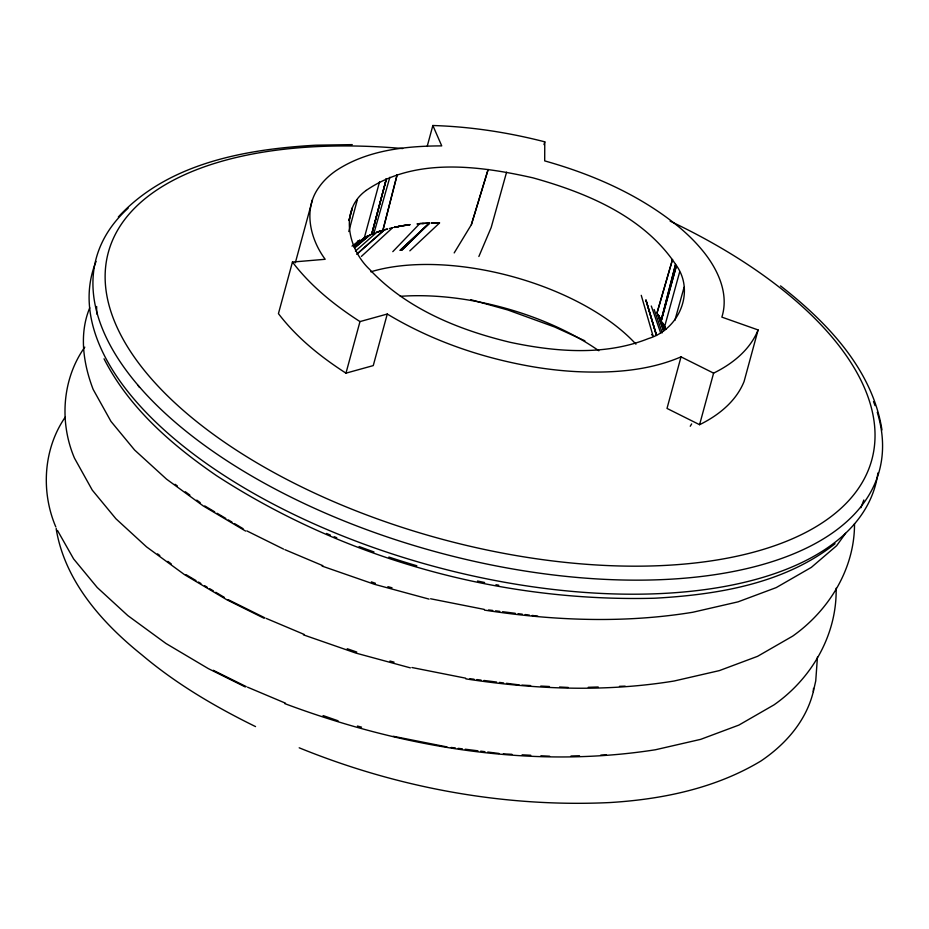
<?xml version="1.0" encoding="UTF-8"?>
<svg xmlns="http://www.w3.org/2000/svg" width="929" height="929" viewBox="0 0 929 929"><rect width="100%" height="100%" fill="white"/><g stroke="black" fill="none" stroke-linecap="round" stroke-linejoin="round"><path stroke-width="1.39" d="M427.177 146.422L432.856 125.508C470.62 126.634 508.186 132.429 544.766 141.823L544.696 160.891C592.76 174.397 639.721 194.893 678.6 226.699A208.665 99.879 15.2 0 1 701.813 249.692C717.153 267.958 729.462 292.972 721.868 317.126L758.099 329.946L744.083 381.505C736.093 401.409 718.384 415.495 699.583 424.692L667.01 408.423L681.027 356.864L713.6 373.133C732.4 363.936 750.098 349.85 758.099 329.946M56.239 528.392L56.228 529.182C64.937 581.264 102.085 622.953 142.009 654.98C176.289 683.965 215.331 706.853 255.545 726.583M299.196 747.81C397.194 787.711 504.075 807.568 609.865 802.551C662.284 799.346 715.411 788.396 760.863 761.037C785.528 744.408 806.093 721.113 813.305 691.675L813.514 688.366M817.45 656.977L815.743 680.887L813.305 691.675M836.123 588.231C837.157 634.739 811.644 678.576 773.985 704.879L738.869 725.096L700.675 739.356L655.479 749.749C530.645 769.282 402.222 747.543 284.727 703.601M854.506 523.689C854.773 568.78 828.854 610.55 792.669 636.133L757.553 656.338L719.36 670.61L674.164 681.003C605.162 692.279 534.698 689.446 465.812 678.867M664.699 329.609L660.705 319.077L661.274 319.959L675.58 264.312C643.565 216.364 586.454 192.744 532.898 177.834C478.772 165.629 414.52 157.117 366.165 190.433M661.274 319.959L675.569 264.335C695.612 291.091 679.366 329.272 648.547 338.528C604.686 356.074 555.496 351.894 510.276 342.337C458.682 329.958 406.321 308.8 369.498 269.282C348.224 249.135 338.934 209.942 366.154 190.457M354.437 247.706L369.812 235.002L371.739 234.236L386.418 178.693L371.751 234.305L374.921 232.993L370.601 234.689M386.418 178.693L371.658 234.271M432.856 125.508L441.739 145.888C405.45 146.004 366.92 150.15 335.961 170.704A205.448 98.346 15.2 0 0 319.053 187.159C302.877 208.944 310.089 239.008 325.185 259.284L292.449 262.059L278.433 313.619C296.757 337.691 320.668 356.864 345.971 373.156L373.261 365.596L387.265 314.037C432.206 341.129 482.732 358.292 534.372 367.013A208.665 99.879 15.2 0 0 576.468 371.623C611.735 373.284 648.221 370.95 681.027 356.864M348.793 231.53L357.386 199.584M295.329 262.802L312.434 199.863M379.543 181.829L364.365 237.673L353.543 246.452M345.971 373.156L359.987 321.585L387.265 314.037M543.999 144.622L544.766 141.823M699.583 424.692L713.6 373.133M661.436 320.215L676.393 265.857L661.367 320.029M679.587 272.174L664.665 326.474L665.838 329.481M506.584 172.179L491.174 227.535L478.865 256.497M674.849 320.447L684.081 287.293M373.864 233.493L389.843 177.276M471.351 224.69L488.155 169.45L471.363 224.679L454.188 252.92M89.753 307.789C78.872 333.941 83.273 363.669 93.155 389.402L110.969 421.406L134.6 450.019L166.546 479.155L203.3 505.968L245.616 531.074M860.928 507.722L863.831 500.011M690.247 426.237L691.652 423.914M84.794 347.144C62.15 378.811 59.224 422.463 74.483 458.148L92.296 490.152L115.916 518.765L146.527 546.867L184.616 574.726L226.943 599.832L263.929 618.18M65.297 417.063C43.396 448.637 40.725 491.638 55.798 526.906M845.564 533.327L836.634 545.706L811.342 567.375L776.226 587.592L738.032 601.853L692.837 612.246C623.847 623.533 553.382 620.7 484.485 610.109M359.895 240.123L352.021 246.127M392.804 251.654L419.803 223.564L416.982 223.947M118.32 216.98C167.975 162.935 245.709 149.209 315.709 145.203L352.254 144.622M402.002 250.145L429.57 223.018L400.085 250.284M359.593 240.332L357.398 241.563L358.64 240.832M401.572 250.156L429.57 223.018L400.271 250.273M409.863 250.83L439.638 222.879M361.404 256.404L392.723 227.605M357.711 253.408L384.618 229.672L387.567 229.022L376.988 232.145L355.435 251.132M356.701 254.325L384.618 229.672L381.238 230.856M354.704 247.904L369.812 235.002M353.844 246.731L365.863 236.895L364.307 237.673L368.65 235.583L364.551 237.534M835.078 543.732C784.633 583.54 718.465 594.572 655.979 598.148L653.97 598.241C501.172 602.12 346.622 559.618 218.106 476.682L216.352 475.543C171.679 444.84 128.98 407.831 104.036 358.791M389.367 228.534L391.968 227.802M382.283 230.462L383.247 230.16M395.452 227.129L394.86 227.245L401.096 225.991L394.186 227.396L396.114 226.955M395.766 227.048L394.86 227.245L401.096 225.991M394.186 227.396L399.156 226.362M406.484 225.155L401.258 225.91L407.634 225.027C403.174 225.747 414.334 223.912 408.377 224.911L409.201 224.772M405.172 225.364L407.099 225.085M401.258 225.91L408.249 224.957M423.369 223.494L429.14 223.065L419.931 223.552L423.369 223.494L422.3 223.506M431.753 223.076L439.266 222.914L431.242 223.076L432.763 223.03M433.077 223.03L435.051 222.96M588.254 687.309L598.195 686.995M619.48 686.322L625.159 686.148M570.998 756.009L579.51 755.741M600.796 755.08L606.474 754.894M521.959 685.126L530.645 685.567M540.771 686.078L549.457 686.508M559.583 687.019L568.269 687.46M503.286 753.884L511.96 754.313M522.098 754.824L530.784 755.265M540.91 755.776L549.596 756.206M488.526 609.947L492.753 610.469M495.563 610.829L499.79 611.363M502.601 611.712L515.27 613.303M518.08 613.651L522.307 614.185M525.117 614.545L529.344 615.068M532.154 615.428L537.786 616.136M469.842 678.693L474.069 679.227M476.879 679.575L481.106 680.109M483.916 680.458L496.585 682.049M499.407 682.409L503.623 682.943M506.444 683.291L519.102 684.882M451.169 747.45L455.384 747.973M458.206 748.333L462.421 748.855M465.243 749.215L477.912 750.806M480.723 751.155L484.95 751.689M487.76 752.037L499.024 753.454M430.615 598.775L484.299 609.412M411.93 667.521L465.626 678.17M393.246 736.279L446.942 746.916M387.869 586.663L392.015 587.778M429.059 599.112L374.55 584.329L322.084 566.098M389.925 661.03L394.07 662.145M410.374 667.87L355.877 653.087L303.411 634.844M357.421 726.037L361.567 727.152M470.62 299.637L507.745 309.949L554.718 327.031L584.887 340.815M371.333 581.868L375.432 583.284M347.202 648.721L356.759 652.042M323.06 715.574L338.075 720.788M284.924 549.678L322.851 565.68M266.24 618.424L304.178 634.437M247.555 687.181L285.493 703.183M246.835 530.889L283.612 549.12M228.151 599.646L264.928 617.878M213.275 670.285L246.255 686.624M245.256 686.937L208.259 668.578L165.943 643.472L127.842 615.613L97.243 587.523L73.612 558.91L57.459 530.413M204.763 505.945L214.657 511.809M217.131 513.284L225.793 518.417M228.267 519.88L231.983 522.086M234.456 523.55L243.119 528.694M186.079 574.691L195.984 580.567M198.458 582.03L200.931 583.493M204.647 585.7L207.121 587.163M209.594 588.638L213.31 590.832M215.783 592.307L224.446 597.44M359.987 321.585C334.672 305.304 310.762 286.132 292.449 262.059M175.07 484.288L177.346 485.948M185.347 491.778L189.911 495.111M196.762 500.116L200.188 502.612M157.535 553.87L159.811 555.542M167.812 561.371L171.238 563.868M780.523 285.888C827.042 322.258 872.343 369.312 881.958 429.941M651.577 334.533L653.029 335.892L641.254 295.329M137.933 385.326L139.513 387.428M658.243 315.07L657.755 314.327L663.631 330.666L657.755 314.327L660.066 318.055L658.347 315.291M662.876 323.013L663.294 323.873M658.382 315.372L659.218 316.673L658.115 314.896M654.167 309.508L662.272 332.803M651.299 306.024L660.716 333.116M656.338 335.323L645.934 300.044L656.292 334.347M645.934 300.044L656.524 335.508M370.857 271.814A172.434 82.542 15.2 0 1 635.935 344.16M400.318 296.339A172.434 82.542 15.2 0 1 598.845 350.756M670.157 221.16A395.58 189.365 15.2 0 1 765.972 548.586A395.58 189.365 15.2 0 1 154.876 382.702A395.58 189.365 15.2 0 1 402.675 148.547M498.78 585.224A395.58 189.365 15.2 0 1 495.947 584.701M484.601 582.495A395.58 189.365 15.2 0 1 477.506 581.02M416.819 565.761A395.58 189.365 15.2 0 1 388.879 557.052M373.981 551.954A395.58 189.365 15.2 0 1 359.093 546.531M336.762 537.752A395.58 189.365 15.2 0 1 334.185 536.683M330.341 535.081A395.58 189.365 15.2 0 1 326.52 533.455M96.825 314.048A395.58 189.365 15.2 0 1 96.651 306.477M877.905 472.977A405.729 194.219 15.2 0 1 433.855 566.353A405.729 194.219 15.2 0 1 96.093 261.432M877.266 412.267A405.729 194.219 15.2 0 1 436.305 551.931A405.729 194.219 15.2 0 1 128.121 208.212M873.515 401.595A405.729 194.219 15.2 0 1 875.037 405.613M397.136 174.803L382.911 230.241L397.136 174.803M352.288 208.096L348.956 220.51L352.288 208.096M672.515 259.505L656.942 313.212L672.503 259.516M377.046 232.087L380.042 231.205L377.046 232.087M375.502 232.738L375.502 232.738M416.192 224.04L416.192 224.04M417.795 223.819L418.944 223.692L417.795 223.819M664.665 326.474L663.445 324.163L665.443 328.599L664.63 326.451"/></g></svg>
